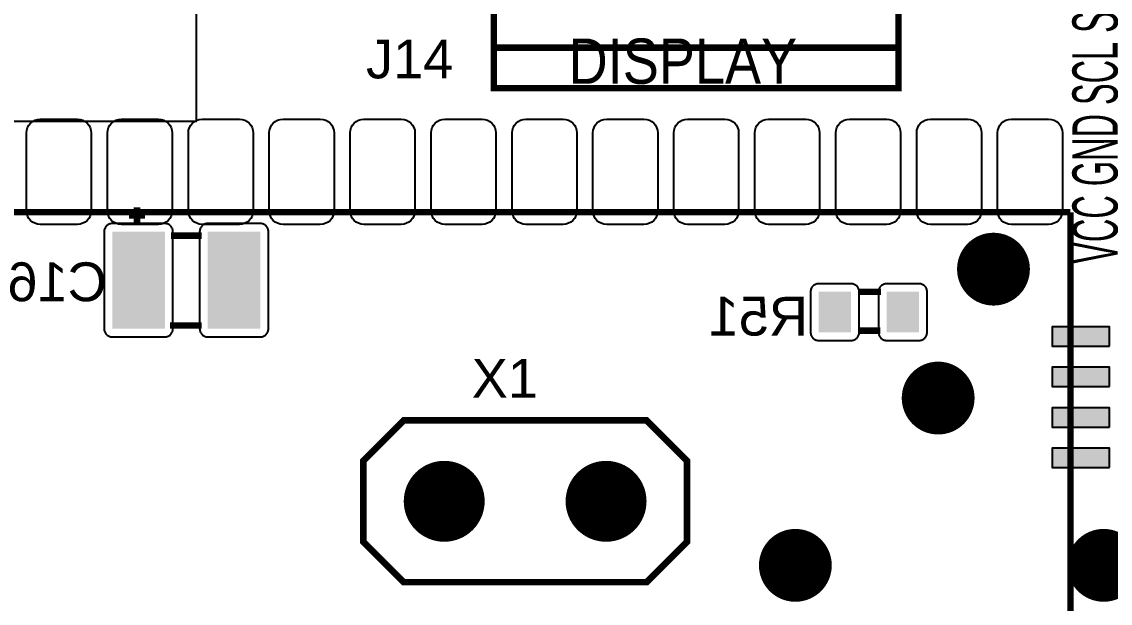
# Model space of a CAD drawing. Header units: inches. Extents: x -2.05 to 2.05, y -1.97 to 1.97.
# Drawn here: x -0.696 to 0.649, y -0.335 to 0.383 of the extents above; entities that cross this region are included whole.
import ezdxf

# ---------------------------------------------------------------- set-up
doc = ezdxf.new("R2010")
doc.units = ezdxf.units.IN
doc.layers.get('0').update_dxf_attribs({"linetype": 'CONTINUOUS'})

# ---------------------------------------------------------------- blocks, each defined once
blk = doc.blocks.new('RPAD')
blk.add_trace([(-0.5, -0.5), (-0.5, 0.5), (0.5, -0.5), (0.5, 0.5)])
blk = doc.blocks.new('EPAD')
at = {"const_width": 0.5}
blk.add_lwpolyline([(-0.25, 0, 1), (0.25, 0, 1)], format="xyb", close=True, dxfattribs=at)

msp = doc.modelspace()

# ---------------------------------------------------------------- linework, layer by layer
at = {"const_width": 0.008}
for points in [[(-0.112524, 0.301281), (0.387476, 0.301281), (0.387476, 0.551281), (-0.112524, 0.551281), (-0.112524, 0.301281)], [(-0.112524, 0.301281), (0.387476, 0.301281), (0.387476, 0.551281), (-0.112524, 0.551281), (-0.112524, 0.301281)], [(-0.112524, 0.301281), (0.387476, 0.301281), (0.387476, 0.551281), (-0.112524, 0.551281), (-0.112524, 0.301281)], [(0.387476, 0.351281), (-0.112524, 0.351281)], [(0.387476, 0.351281), (-0.112524, 0.351281)], [(0.387476, 0.351281), (-0.112524, 0.351281)], [(-1.400059, 0.147896), (0.599941, 0.147896)], [(-1.400059, 0.147896), (0.599941, 0.147896)], [(-1.400059, 0.147896), (0.599941, 0.147896)], [(-0.553594, 0.133896), (-0.553594, 0.153896)], [(-0.553594, 0.133896), (-0.553594, 0.153896)], [(-0.553594, 0.133896), (-0.553594, 0.153896)], [(0.599941, 0.147896), (0.599941, -0.352104)], [(0.599941, 0.147896), (0.599941, -0.352104)], [(0.599941, 0.147896), (0.599941, -0.352104)], [(-0.543594, 0.143896), (-0.563594, 0.143896)], [(-0.543594, 0.143896), (-0.563594, 0.143896)], [(-0.543594, 0.143896), (-0.563594, 0.143896)], [(-0.473594, 0.118896), (-0.511594, 0.118896)], [(-0.473594, 0.118896), (-0.511594, 0.118896)], [(-0.473594, 0.118896), (-0.511594, 0.118896)], [(0.337878, 0.049526), (0.365878, 0.049526)], [(0.337878, 0.049526), (0.365878, 0.049526)], [(0.337878, 0.049526), (0.365878, 0.049526)], [(-0.473594, 0.007896), (-0.512594, 0.007896)], [(-0.473594, 0.007896), (-0.512594, 0.007896)], [(-0.473594, 0.007896), (-0.512594, 0.007896)], [(0.337878, 0.001526), (0.364878, 0.001526)], [(0.337878, 0.001526), (0.364878, 0.001526)], [(0.337878, 0.001526), (0.364878, 0.001526)], [(0.076106, -0.309348), (-0.223894, -0.309348), (-0.273894, -0.259348), (-0.273894, -0.159348), (-0.223894, -0.109348), (0.076106, -0.109348), (0.126106, -0.159348), (0.126106, -0.259348), (0.076106, -0.309348)], [(0.076106, -0.309348), (-0.223894, -0.309348), (-0.273894, -0.259348), (-0.273894, -0.159348), (-0.223894, -0.109348), (0.076106, -0.109348), (0.126106, -0.159348), (0.126106, -0.259348), (0.076106, -0.309348)], [(0.076106, -0.309348), (-0.223894, -0.309348), (-0.273894, -0.259348), (-0.273894, -0.159348), (-0.223894, -0.109348), (0.076106, -0.109348), (0.126106, -0.159348), (0.126106, -0.259348), (0.076106, -0.309348)]]:
    msp.add_lwpolyline(points, dxfattribs=at)
msp.add_lwpolyline([(-1.560232, 0.26055), (-0.480209, 0.26055), (-0.480209, 0.485156), (-1.560232, 0.485156), (-1.560232, 0.26055)])
for points in [[(-0.627059, 0.132896), (-0.673059, 0.132896), (-0.676535, 0.133234), (-0.679749, 0.134207), (-0.68264, 0.135753), (-0.685145, 0.13781), (-0.687202, 0.140315), (-0.688748, 0.143206), (-0.689721, 0.14642), (-0.690059, 0.149896), (-0.690059, 0.245896), (-0.689721, 0.249372), (-0.688748, 0.252586), (-0.687202, 0.255477), (-0.685145, 0.257981), (-0.68264, 0.260038), (-0.679749, 0.261584), (-0.676535, 0.262557), (-0.673059, 0.262896), (-0.627059, 0.262896), (-0.623583, 0.262557), (-0.620369, 0.261584), (-0.617478, 0.260038), (-0.614973, 0.257981), (-0.612917, 0.255477), (-0.61137, 0.252586), (-0.610397, 0.249372), (-0.610059, 0.245896), (-0.610059, 0.149896), (-0.610397, 0.14642), (-0.61137, 0.143206), (-0.612917, 0.140315), (-0.614973, 0.13781), (-0.617478, 0.135753), (-0.620369, 0.134207), (-0.623583, 0.133234), (-0.627059, 0.132896)], [(-0.527059, 0.132896), (-0.573059, 0.132896), (-0.576535, 0.133234), (-0.579749, 0.134207), (-0.58264, 0.135753), (-0.585145, 0.13781), (-0.587202, 0.140315), (-0.588748, 0.143206), (-0.589721, 0.14642), (-0.590059, 0.149896), (-0.590059, 0.245896), (-0.589721, 0.249372), (-0.588748, 0.252586), (-0.587202, 0.255477), (-0.585145, 0.257981), (-0.58264, 0.260038), (-0.579749, 0.261584), (-0.576535, 0.262557), (-0.573059, 0.262896), (-0.527059, 0.262896), (-0.523583, 0.262557), (-0.520369, 0.261584), (-0.517478, 0.260038), (-0.514973, 0.257981), (-0.512917, 0.255477), (-0.51137, 0.252586), (-0.510397, 0.249372), (-0.510059, 0.245896), (-0.510059, 0.149896), (-0.510397, 0.14642), (-0.51137, 0.143206), (-0.512917, 0.140315), (-0.514973, 0.13781), (-0.517478, 0.135753), (-0.520369, 0.134207), (-0.523583, 0.133234), (-0.527059, 0.132896)], [(-0.427059, 0.132896), (-0.473059, 0.132896), (-0.476535, 0.133234), (-0.479749, 0.134207), (-0.48264, 0.135753), (-0.485145, 0.13781), (-0.487202, 0.140315), (-0.488748, 0.143206), (-0.489721, 0.14642), (-0.490059, 0.149896), (-0.490059, 0.245896), (-0.489721, 0.249372), (-0.488748, 0.252586), (-0.487202, 0.255477), (-0.485145, 0.257981), (-0.48264, 0.260038), (-0.479749, 0.261584), (-0.476535, 0.262557), (-0.473059, 0.262896), (-0.427059, 0.262896), (-0.423583, 0.262557), (-0.420369, 0.261584), (-0.417478, 0.260038), (-0.414973, 0.257981), (-0.412917, 0.255477), (-0.41137, 0.252586), (-0.410397, 0.249372), (-0.410059, 0.245896), (-0.410059, 0.149896), (-0.410397, 0.14642), (-0.41137, 0.143206), (-0.412917, 0.140315), (-0.414973, 0.13781), (-0.417478, 0.135753), (-0.420369, 0.134207), (-0.423583, 0.133234), (-0.427059, 0.132896)], [(-0.327059, 0.132896), (-0.373059, 0.132896), (-0.376535, 0.133234), (-0.379749, 0.134207), (-0.38264, 0.135753), (-0.385145, 0.13781), (-0.387202, 0.140315), (-0.388748, 0.143206), (-0.389721, 0.14642), (-0.390059, 0.149896), (-0.390059, 0.245896), (-0.389721, 0.249372), (-0.388748, 0.252586), (-0.387202, 0.255477), (-0.385145, 0.257981), (-0.38264, 0.260038), (-0.379749, 0.261584), (-0.376535, 0.262557), (-0.373059, 0.262896), (-0.327059, 0.262896), (-0.323583, 0.262557), (-0.320369, 0.261584), (-0.317478, 0.260038), (-0.314973, 0.257981), (-0.312917, 0.255477), (-0.31137, 0.252586), (-0.310397, 0.249372), (-0.310059, 0.245896), (-0.310059, 0.149896), (-0.310397, 0.14642), (-0.31137, 0.143206), (-0.312917, 0.140315), (-0.314973, 0.13781), (-0.317478, 0.135753), (-0.320369, 0.134207), (-0.323583, 0.133234), (-0.327059, 0.132896)], [(-0.227059, 0.132896), (-0.273059, 0.132896), (-0.276535, 0.133234), (-0.279749, 0.134207), (-0.28264, 0.135753), (-0.285145, 0.13781), (-0.287202, 0.140315), (-0.288748, 0.143206), (-0.289721, 0.14642), (-0.290059, 0.149896), (-0.290059, 0.245896), (-0.289721, 0.249372), (-0.288748, 0.252586), (-0.287202, 0.255477), (-0.285145, 0.257981), (-0.28264, 0.260038), (-0.279749, 0.261584), (-0.276535, 0.262557), (-0.273059, 0.262896), (-0.227059, 0.262896), (-0.223583, 0.262557), (-0.220369, 0.261584), (-0.217478, 0.260038), (-0.214973, 0.257981), (-0.212917, 0.255477), (-0.21137, 0.252586), (-0.210397, 0.249372), (-0.210059, 0.245896), (-0.210059, 0.149896), (-0.210397, 0.14642), (-0.21137, 0.143206), (-0.212917, 0.140315), (-0.214973, 0.13781), (-0.217478, 0.135753), (-0.220369, 0.134207), (-0.223583, 0.133234), (-0.227059, 0.132896)], [(-0.127059, 0.132896), (-0.173059, 0.132896), (-0.176535, 0.133234), (-0.179749, 0.134207), (-0.18264, 0.135753), (-0.185145, 0.13781), (-0.187202, 0.140315), (-0.188748, 0.143206), (-0.189721, 0.14642), (-0.190059, 0.149896), (-0.190059, 0.245896), (-0.189721, 0.249372), (-0.188748, 0.252586), (-0.187202, 0.255477), (-0.185145, 0.257981), (-0.18264, 0.260038), (-0.179749, 0.261584), (-0.176535, 0.262557), (-0.173059, 0.262896), (-0.127059, 0.262896), (-0.123583, 0.262557), (-0.120369, 0.261584), (-0.117478, 0.260038), (-0.114973, 0.257981), (-0.112917, 0.255477), (-0.11137, 0.252586), (-0.110397, 0.249372), (-0.110059, 0.245896), (-0.110059, 0.149896), (-0.110397, 0.14642), (-0.11137, 0.143206), (-0.112917, 0.140315), (-0.114973, 0.13781), (-0.117478, 0.135753), (-0.120369, 0.134207), (-0.123583, 0.133234), (-0.127059, 0.132896)], [(-0.027059, 0.132896), (-0.073059, 0.132896), (-0.076535, 0.133234), (-0.079749, 0.134207), (-0.08264, 0.135753), (-0.085145, 0.13781), (-0.087202, 0.140315), (-0.088748, 0.143206), (-0.089721, 0.14642), (-0.090059, 0.149896), (-0.090059, 0.245896), (-0.089721, 0.249372), (-0.088748, 0.252586), (-0.087202, 0.255477), (-0.085145, 0.257981), (-0.08264, 0.260038), (-0.079749, 0.261584), (-0.076535, 0.262557), (-0.073059, 0.262896), (-0.027059, 0.262896), (-0.023583, 0.262557), (-0.020369, 0.261584), (-0.017478, 0.260038), (-0.014973, 0.257981), (-0.012917, 0.255477), (-0.01137, 0.252586), (-0.010397, 0.249372), (-0.010059, 0.245896), (-0.010059, 0.149896), (-0.010397, 0.14642), (-0.01137, 0.143206), (-0.012917, 0.140315), (-0.014973, 0.13781), (-0.017478, 0.135753), (-0.020369, 0.134207), (-0.023583, 0.133234), (-0.027059, 0.132896)], [(0.072941, 0.132896), (0.026941, 0.132896), (0.023465, 0.133234), (0.020251, 0.134207), (0.01736, 0.135753), (0.014855, 0.13781), (0.012798, 0.140315), (0.011252, 0.143206), (0.010279, 0.14642), (0.009941, 0.149896), (0.009941, 0.245896), (0.010279, 0.249372), (0.011252, 0.252586), (0.012798, 0.255477), (0.014855, 0.257981), (0.01736, 0.260038), (0.020251, 0.261584), (0.023465, 0.262557), (0.026941, 0.262896), (0.072941, 0.262896), (0.076417, 0.262557), (0.079631, 0.261584), (0.082522, 0.260038), (0.085027, 0.257981), (0.087083, 0.255477), (0.08863, 0.252586), (0.089603, 0.249372), (0.089941, 0.245896), (0.089941, 0.149896), (0.089603, 0.14642), (0.08863, 0.143206), (0.087083, 0.140315), (0.085027, 0.13781), (0.082522, 0.135753), (0.079631, 0.134207), (0.076417, 0.133234), (0.072941, 0.132896)], [(0.172941, 0.132896), (0.126941, 0.132896), (0.123465, 0.133234), (0.120251, 0.134207), (0.11736, 0.135753), (0.114855, 0.13781), (0.112798, 0.140315), (0.111252, 0.143206), (0.110279, 0.14642), (0.109941, 0.149896), (0.109941, 0.245896), (0.110279, 0.249372), (0.111252, 0.252586), (0.112798, 0.255477), (0.114855, 0.257981), (0.11736, 0.260038), (0.120251, 0.261584), (0.123465, 0.262557), (0.126941, 0.262896), (0.172941, 0.262896), (0.176417, 0.262557), (0.179631, 0.261584), (0.182522, 0.260038), (0.185027, 0.257981), (0.187083, 0.255477), (0.18863, 0.252586), (0.189603, 0.249372), (0.189941, 0.245896), (0.189941, 0.149896), (0.189603, 0.14642), (0.18863, 0.143206), (0.187083, 0.140315), (0.185027, 0.13781), (0.182522, 0.135753), (0.179631, 0.134207), (0.176417, 0.133234), (0.172941, 0.132896)], [(0.272941, 0.132896), (0.226941, 0.132896), (0.223465, 0.133234), (0.220251, 0.134207), (0.21736, 0.135753), (0.214855, 0.13781), (0.212798, 0.140315), (0.211252, 0.143206), (0.210279, 0.14642), (0.209941, 0.149896), (0.209941, 0.245896), (0.210279, 0.249372), (0.211252, 0.252586), (0.212798, 0.255477), (0.214855, 0.257981), (0.21736, 0.260038), (0.220251, 0.261584), (0.223465, 0.262557), (0.226941, 0.262896), (0.272941, 0.262896), (0.276417, 0.262557), (0.279631, 0.261584), (0.282522, 0.260038), (0.285027, 0.257981), (0.287083, 0.255477), (0.28863, 0.252586), (0.289603, 0.249372), (0.289941, 0.245896), (0.289941, 0.149896), (0.289603, 0.14642), (0.28863, 0.143206), (0.287083, 0.140315), (0.285027, 0.13781), (0.282522, 0.135753), (0.279631, 0.134207), (0.276417, 0.133234), (0.272941, 0.132896)], [(0.372941, 0.132896), (0.326941, 0.132896), (0.323465, 0.133234), (0.320251, 0.134207), (0.31736, 0.135753), (0.314855, 0.13781), (0.312798, 0.140315), (0.311252, 0.143206), (0.310279, 0.14642), (0.309941, 0.149896), (0.309941, 0.245896), (0.310279, 0.249372), (0.311252, 0.252586), (0.312798, 0.255477), (0.314855, 0.257981), (0.31736, 0.260038), (0.320251, 0.261584), (0.323465, 0.262557), (0.326941, 0.262896), (0.372941, 0.262896), (0.376417, 0.262557), (0.379631, 0.261584), (0.382522, 0.260038), (0.385027, 0.257981), (0.387083, 0.255477), (0.38863, 0.252586), (0.389603, 0.249372), (0.389941, 0.245896), (0.389941, 0.149896), (0.389603, 0.14642), (0.38863, 0.143206), (0.387083, 0.140315), (0.385027, 0.13781), (0.382522, 0.135753), (0.379631, 0.134207), (0.376417, 0.133234), (0.372941, 0.132896)], [(0.472941, 0.132896), (0.426941, 0.132896), (0.423465, 0.133234), (0.420251, 0.134207), (0.41736, 0.135753), (0.414855, 0.13781), (0.412798, 0.140315), (0.411252, 0.143206), (0.410279, 0.14642), (0.409941, 0.149896), (0.409941, 0.245896), (0.410279, 0.249372), (0.411252, 0.252586), (0.412798, 0.255477), (0.414855, 0.257981), (0.41736, 0.260038), (0.420251, 0.261584), (0.423465, 0.262557), (0.426941, 0.262896), (0.472941, 0.262896), (0.476417, 0.262557), (0.479631, 0.261584), (0.482522, 0.260038), (0.485027, 0.257981), (0.487083, 0.255477), (0.48863, 0.252586), (0.489603, 0.249372), (0.489941, 0.245896), (0.489941, 0.149896), (0.489603, 0.14642), (0.48863, 0.143206), (0.487083, 0.140315), (0.485027, 0.13781), (0.482522, 0.135753), (0.479631, 0.134207), (0.476417, 0.133234), (0.472941, 0.132896)], [(0.572941, 0.132896), (0.526941, 0.132896), (0.523465, 0.133234), (0.520251, 0.134207), (0.51736, 0.135753), (0.514855, 0.13781), (0.512798, 0.140315), (0.511252, 0.143206), (0.510279, 0.14642), (0.509941, 0.149896), (0.509941, 0.245896), (0.510279, 0.249372), (0.511252, 0.252586), (0.512798, 0.255477), (0.514855, 0.257981), (0.51736, 0.260038), (0.520251, 0.261584), (0.523465, 0.262557), (0.526941, 0.262896), (0.572941, 0.262896), (0.576417, 0.262557), (0.579631, 0.261584), (0.582522, 0.260038), (0.585027, 0.257981), (0.587083, 0.255477), (0.58863, 0.252586), (0.589603, 0.249372), (0.589941, 0.245896), (0.589941, 0.149896), (0.589603, 0.14642), (0.58863, 0.143206), (0.587083, 0.140315), (0.585027, 0.13781), (0.582522, 0.135753), (0.579631, 0.134207), (0.576417, 0.133234), (0.572941, 0.132896)], [(-0.519094, 0.133896), (-0.584094, 0.133896), (-0.585134, 0.133845), (-0.586139, 0.133697), (-0.587106, 0.133455), (-0.58803, 0.133124), (-0.588906, 0.132709), (-0.58973, 0.132215), (-0.590498, 0.131645), (-0.591204, 0.131005), (-0.591844, 0.130299), (-0.592413, 0.129531), (-0.592908, 0.128707), (-0.593323, 0.127831), (-0.593654, 0.126907), (-0.593896, 0.12594), (-0.594044, 0.124935), (-0.594094, 0.123896), (-0.594094, 0.003896), (-0.594044, 0.002856), (-0.593896, 0.001851), (-0.593654, 0.000884), (-0.593323, -0.00004), (-0.592908, -0.000916), (-0.592413, -0.00174), (-0.591844, -0.002507), (-0.591204, -0.003214), (-0.590498, -0.003854), (-0.58973, -0.004423), (-0.588906, -0.004918), (-0.58803, -0.005333), (-0.587106, -0.005663), (-0.586139, -0.005906), (-0.585134, -0.006054), (-0.584094, -0.006104), (-0.519094, -0.006104), (-0.518055, -0.006054), (-0.51705, -0.005906), (-0.516083, -0.005663), (-0.515159, -0.005333), (-0.514283, -0.004918), (-0.513459, -0.004423), (-0.512691, -0.003854), (-0.511985, -0.003214), (-0.511345, -0.002507), (-0.510776, -0.00174), (-0.510281, -0.000916), (-0.509866, -0.00004), (-0.509535, 0.000884), (-0.509293, 0.001851), (-0.509145, 0.002856), (-0.509094, 0.003896), (-0.509094, 0.123896), (-0.509145, 0.124935), (-0.509293, 0.12594), (-0.509535, 0.126907), (-0.509866, 0.127831), (-0.510281, 0.128707), (-0.510776, 0.129531), (-0.511345, 0.130299), (-0.511985, 0.131005), (-0.512691, 0.131645), (-0.513459, 0.132215), (-0.514283, 0.132709), (-0.515159, 0.133124), (-0.516083, 0.133455), (-0.51705, 0.133697), (-0.518055, 0.133845), (-0.519094, 0.133896)], [(-0.401094, 0.133896), (-0.466094, 0.133896), (-0.467134, 0.133845), (-0.468139, 0.133697), (-0.469106, 0.133455), (-0.47003, 0.133124), (-0.470906, 0.132709), (-0.47173, 0.132215), (-0.472498, 0.131645), (-0.473204, 0.131005), (-0.473844, 0.130299), (-0.474413, 0.129531), (-0.474908, 0.128707), (-0.475323, 0.127831), (-0.475654, 0.126907), (-0.475896, 0.12594), (-0.476044, 0.124935), (-0.476094, 0.123896), (-0.476094, 0.003896), (-0.476044, 0.002856), (-0.475896, 0.001851), (-0.475654, 0.000884), (-0.475323, -0.00004), (-0.474908, -0.000916), (-0.474413, -0.00174), (-0.473844, -0.002507), (-0.473204, -0.003214), (-0.472498, -0.003854), (-0.47173, -0.004423), (-0.470906, -0.004918), (-0.47003, -0.005333), (-0.469106, -0.005663), (-0.468139, -0.005906), (-0.467134, -0.006054), (-0.466094, -0.006104), (-0.401094, -0.006104), (-0.400055, -0.006054), (-0.39905, -0.005906), (-0.398083, -0.005663), (-0.397159, -0.005333), (-0.396283, -0.004918), (-0.395459, -0.004423), (-0.394691, -0.003854), (-0.393985, -0.003214), (-0.393345, -0.002507), (-0.392776, -0.00174), (-0.392281, -0.000916), (-0.391866, -0.00004), (-0.391535, 0.000884), (-0.391293, 0.001851), (-0.391145, 0.002856), (-0.391094, 0.003896), (-0.391094, 0.123896), (-0.391145, 0.124935), (-0.391293, 0.12594), (-0.391535, 0.126907), (-0.391866, 0.127831), (-0.392281, 0.128707), (-0.392776, 0.129531), (-0.393345, 0.130299), (-0.393985, 0.131005), (-0.394691, 0.131645), (-0.395459, 0.132215), (-0.396283, 0.132709), (-0.397159, 0.133124), (-0.398083, 0.133455), (-0.39905, 0.133697), (-0.400055, 0.133845), (-0.401094, 0.133896)], [(0.288878, -0.010474), (0.328878, -0.010474), (0.329917, -0.010424), (0.330922, -0.010276), (0.331889, -0.010033), (0.332813, -0.009703), (0.33369, -0.009288), (0.334514, -0.008793), (0.335281, -0.008224), (0.335987, -0.007584), (0.336628, -0.006878), (0.337197, -0.00611), (0.337691, -0.005286), (0.338106, -0.00441), (0.338437, -0.003486), (0.338679, -0.002519), (0.338828, -0.001514), (0.338878, -0.000474), (0.338878, 0.049526), (0.338828, 0.050565), (0.338679, 0.05157), (0.338437, 0.052537), (0.338106, 0.053461), (0.337691, 0.054337), (0.337197, 0.055161), (0.336628, 0.055929), (0.335987, 0.056635), (0.335281, 0.057275), (0.334514, 0.057844), (0.33369, 0.058339), (0.332813, 0.058754), (0.331889, 0.059085), (0.330922, 0.059327), (0.329917, 0.059475), (0.328878, 0.059526), (0.288878, 0.059526), (0.287839, 0.059475), (0.286833, 0.059327), (0.285867, 0.059085), (0.284943, 0.058754), (0.284066, 0.058339), (0.283242, 0.057844), (0.282474, 0.057275), (0.281769, 0.056635), (0.281128, 0.055929), (0.280559, 0.055161), (0.280065, 0.054337), (0.27965, 0.053461), (0.279319, 0.052537), (0.279077, 0.05157), (0.278928, 0.050565), (0.278878, 0.049526), (0.278878, -0.000474), (0.278928, -0.001514), (0.279077, -0.002519), (0.279319, -0.003486), (0.27965, -0.00441), (0.280065, -0.005286), (0.280559, -0.00611), (0.281128, -0.006878), (0.281769, -0.007584), (0.282474, -0.008224), (0.283242, -0.008793), (0.284066, -0.009288), (0.284943, -0.009703), (0.285867, -0.010033), (0.286833, -0.010276), (0.287839, -0.010424), (0.288878, -0.010474)], [(0.372878, -0.010474), (0.412878, -0.010474), (0.413917, -0.010424), (0.414922, -0.010276), (0.415889, -0.010033), (0.416813, -0.009703), (0.41769, -0.009288), (0.418514, -0.008793), (0.419281, -0.008224), (0.419987, -0.007584), (0.420628, -0.006878), (0.421197, -0.00611), (0.421691, -0.005286), (0.422106, -0.00441), (0.422437, -0.003486), (0.422679, -0.002519), (0.422828, -0.001514), (0.422878, -0.000474), (0.422878, 0.049526), (0.422828, 0.050565), (0.422679, 0.05157), (0.422437, 0.052537), (0.422106, 0.053461), (0.421691, 0.054337), (0.421197, 0.055161), (0.420628, 0.055929), (0.419987, 0.056635), (0.419281, 0.057275), (0.418514, 0.057844), (0.41769, 0.058339), (0.416813, 0.058754), (0.415889, 0.059085), (0.414922, 0.059327), (0.413917, 0.059475), (0.412878, 0.059526), (0.372878, 0.059526), (0.371839, 0.059475), (0.370833, 0.059327), (0.369867, 0.059085), (0.368943, 0.058754), (0.368066, 0.058339), (0.367242, 0.057844), (0.366474, 0.057275), (0.365769, 0.056635), (0.365128, 0.055929), (0.364559, 0.055161), (0.364065, 0.054337), (0.36365, 0.053461), (0.363319, 0.052537), (0.363077, 0.05157), (0.362928, 0.050565), (0.362878, 0.049526), (0.362878, -0.000474), (0.362928, -0.001514), (0.363077, -0.002519), (0.363319, -0.003486), (0.36365, -0.00441), (0.364065, -0.005286), (0.364559, -0.00611), (0.365128, -0.006878), (0.365769, -0.007584), (0.366474, -0.008224), (0.367242, -0.008793), (0.368066, -0.009288), (0.368943, -0.009703), (0.369867, -0.010033), (0.370833, -0.010276), (0.371839, -0.010424), (0.372878, -0.010474)], [(0.648402, -0.017656), (0.648402, 0.006344), (0.577402, 0.006344), (0.577402, -0.017656), (0.648402, -0.017656)], [(0.648402, -0.067656), (0.648402, -0.043656), (0.577402, -0.043656), (0.577402, -0.067656), (0.648402, -0.067656)], [(0.648402, -0.117656), (0.648402, -0.093656), (0.577402, -0.093656), (0.577402, -0.117656), (0.648402, -0.117656)], [(0.648402, -0.167656), (0.648402, -0.143656), (0.577402, -0.143656), (0.577402, -0.167656), (0.648402, -0.167656)]]:
    msp.add_lwpolyline(points, close=True)

# ---------------------------------------------------------------- block references
for name, p, xscale, yscale in [('RPAD', (-0.551594, 0.063896), 0.065, 0.12), ('RPAD', (-0.433594, 0.063896), 0.065, 0.12), ('EPAD', (0.504833, 0.077535), 0.09, 0.09), ('EPAD', (0.436484, -0.081774), 0.09, 0.09), ('EPAD', (-0.173894, -0.209348), 0.1, 0.1), ('EPAD', (0.026106, -0.209348), 0.1, 0.1), ('EPAD', (0.260022, -0.288494), 0.09, 0.09), ('EPAD', (0.640975, -0.288494), 0.09, 0.09)]:
    msp.add_blockref(name, p, dxfattribs=dict(xscale=xscale, yscale=yscale))
for p, xscale, yscale, rotation in [((0.308878, 0.024526), 0.04, 0.05, 180), ((0.392878, 0.024526), 0.04, 0.05, 180), ((0.612902, -0.005656), 0.024, 0.071, -90), ((0.612902, -0.055656), 0.024, 0.071, -90), ((0.612902, -0.105656), 0.024, 0.071, -90), ((0.612902, -0.155656), 0.024, 0.071, -90)]:
    msp.add_blockref('RPAD', p, dxfattribs=dict(xscale=xscale, yscale=yscale, rotation=rotation))

# ---------------------------------------------------------------- texts
at = {"width": 0.535714}
msp.add_text('VCC GND SCL SDA', height=0.056, rotation=90, dxfattribs=at).set_placement((0.658374, 0.084234))
msp.add_text('VCC GND SCL SDA', height=0.056, rotation=90, dxfattribs=at).set_placement((0.658374, 0.084234))
msp.add_text('VCC GND SCL SDA', height=0.056, rotation=90, dxfattribs=at).set_placement((0.658374, 0.084234))
for s, height, width, p in [('DISPLAY', 0.056, 0.892857, (-0.020138, 0.306549)), ('DISPLAY', 0.056, 0.892857, (-0.020138, 0.306549)), ('DISPLAY', 0.056, 0.892857, (-0.020138, 0.306549)), ('J14', 0.048, 1.041667, (-0.270524, 0.313281)), ('J14', 0.048, 1.041667, (-0.270524, 0.313281)), ('J14', 0.048, 1.041667, (-0.270524, 0.313281)), ('X1', 0.048, 1.041667, (-0.139894, -0.081348)), ('X1', 0.048, 1.041667, (-0.139894, -0.081348)), ('X1', 0.048, 1.041667, (-0.139894, -0.081348))]:
    msp.add_text(s, height=height, dxfattribs=dict(width=width)).set_placement(p)
at = {"text_generation_flag": 2, "width": 1.041667}
for s, p in [('C16', (-0.590823, 0.037911)), ('C16', (-0.590823, 0.037911)), ('C16', (-0.590823, 0.037911)), ('R51', (0.275572, -0.004576)), ('R51', (0.275572, -0.004576)), ('R51', (0.275572, -0.004576))]:
    msp.add_text(s, height=0.048, dxfattribs=at).set_placement(p)

doc.saveas('drawing.dxf')
